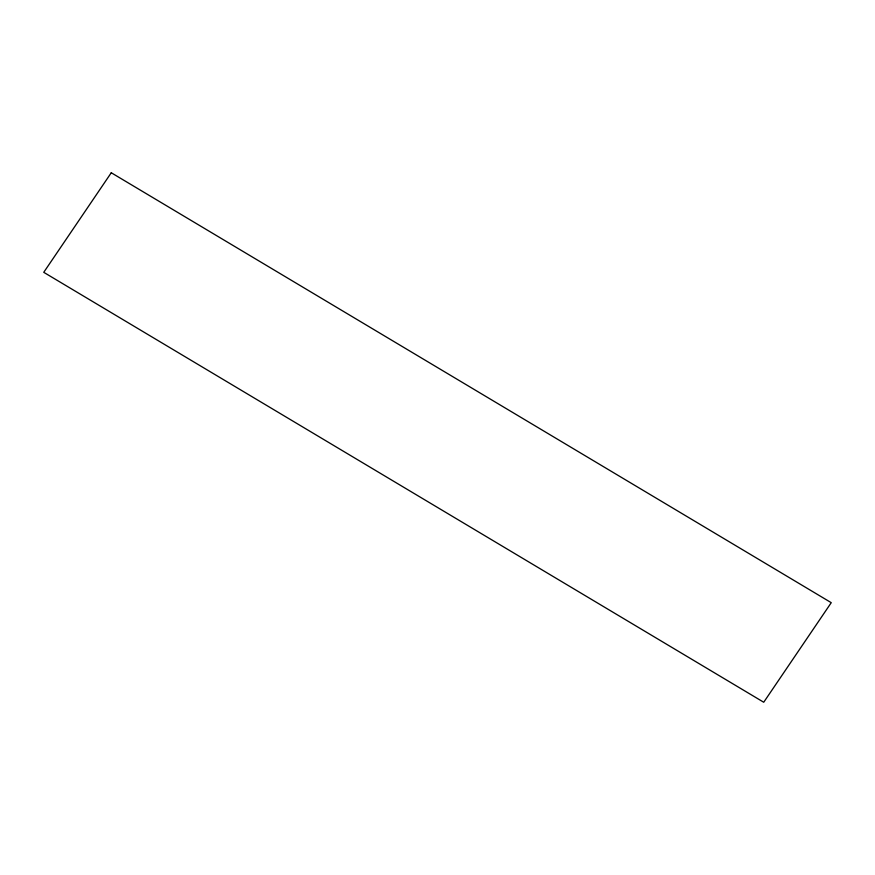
<?xml version="1.0" encoding="UTF-8"?>
<svg xmlns="http://www.w3.org/2000/svg" width="875" height="875" viewBox="0 0 875 875"><rect width="100%" height="100%" fill="white"/><g stroke="black" fill="none" stroke-linecap="round" stroke-linejoin="round"><path stroke-width="1.31" d="M111.267 172.758L43.75 272.322L763.733 702.242L831.25 602.678L111.267 172.758"/></g></svg>
